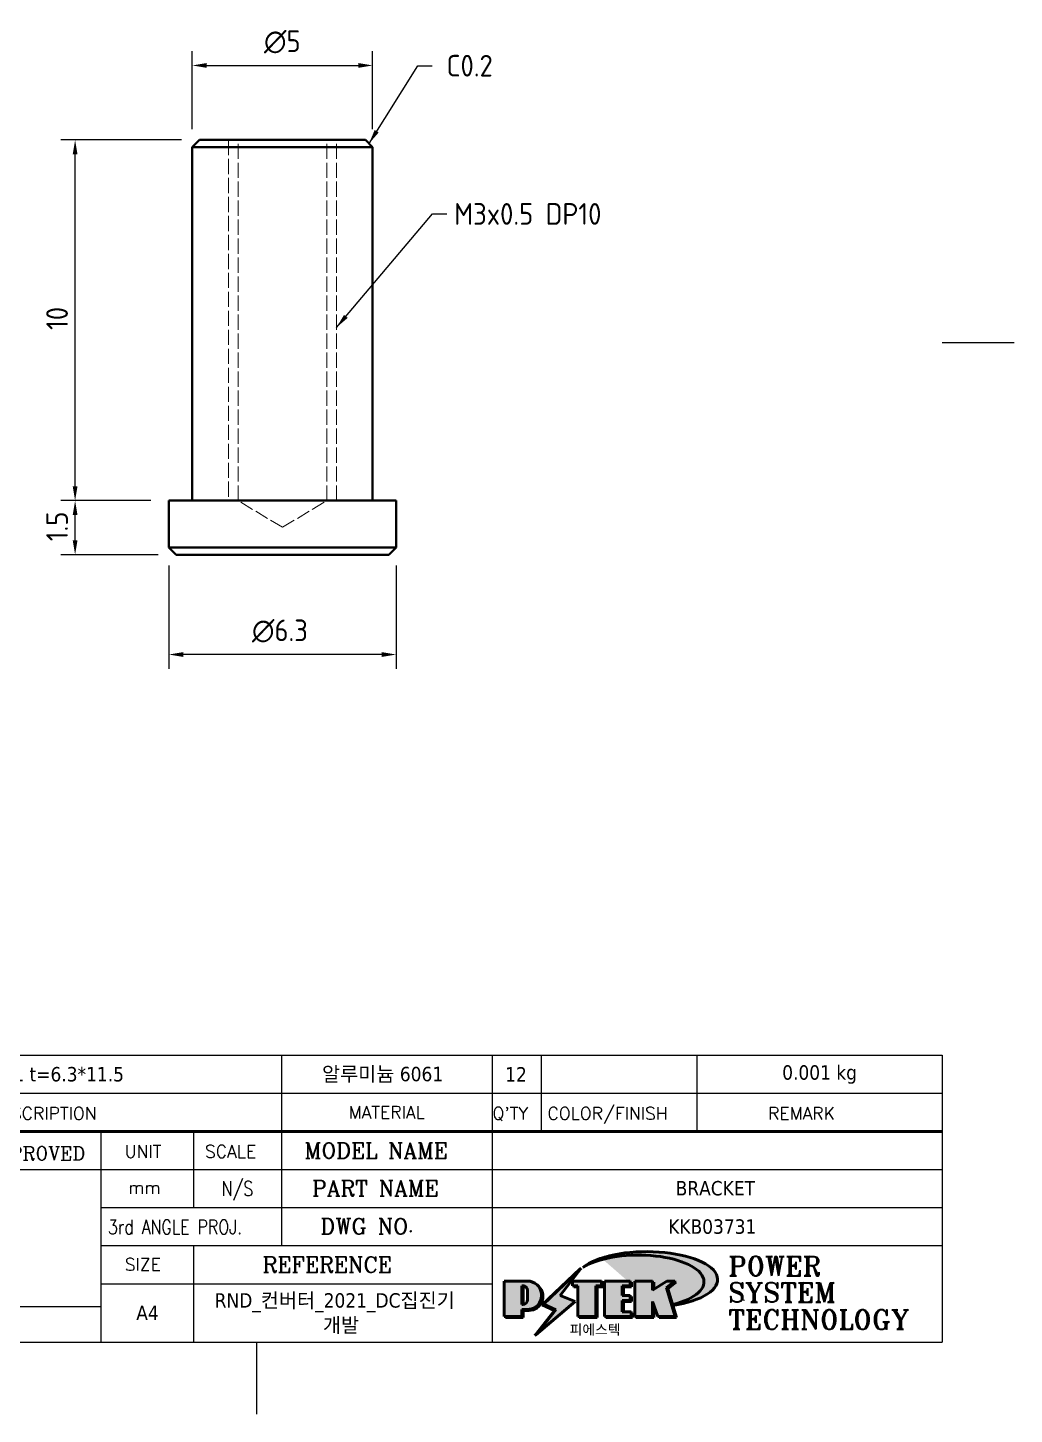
# Model space of a CAD drawing. Header units: millimetres. Extents: x 0 to 42, y 0 to 59.4.
# Drawn here: x 14.65 to 42, y 0 to 38.43 of the extents above; entities that cross this region are included whole.
import ezdxf
from ezdxf.enums import TextEntityAlignment as Align

# ---------------------------------------------------------------- set-up
doc = ezdxf.new("R2010")
doc.units = ezdxf.units.MM
doc.header["$LTSCALE"] = 0.2
doc.linetypes.add('DASHED', pattern=[0.2067, 0.1654, -0.0413])
doc.layers.get('0').update_dxf_attribs({"color": 3, "lineweight": 25})
for name, color, linetype, lineweight in [('가려진 것(ISO)', 2, 'DASHED', 18), ('가시적인 것(ISO)', 3, 'Continuous', 40), ('경계(ISO)', 7, 'Continuous', 25), ('기호(ISO)', 5, 'Continuous', 25), ('제목(ISO)', 5, 'Continuous', 50), ('치수(ISO)', 2, 'Continuous', 25), ('해치(ISO)', 7, 'Continuous', 18)]:
    doc.layers.add(name, color=color, linetype=linetype, lineweight=lineweight)
doc.styles.add('HAN_370', font='', dxfattribs={"width": 2})
doc.styles.add('RC_284', font='ROMANC.shx')
doc.styles.add('RC_287', font='ROMANC.shx')
doc.styles.add('RC_292', font='ROMANC.shx')
doc.styles.add('ROMANT_294', font='romant.shx')
doc.styles.add('치수 텍스트_PSTEK_POSCO', font='isocp.shx')
doc.styles.add('텍스트 스타일198', font='tahoma.ttf')
doc.styles.add('텍스트 스타일333', font='ROMANC.shx', dxfattribs={"width": 0.800000011920929})
doc.styles.get('HAN_370').set_extended_font_data('GulimChe')
doc.dimstyles.new('치수_PSTEK_POSCO', dxfattribs={"dimscale": 0.2, "dimtxt": 3, "dimasz": 2, "dimexe": 2, "dimexo": 2.5, "dimgap": 1, "dimtad": 1, "dimrnd": 1e-08, "dimdsep": 46, "dimtxsty": '치수 텍스트_PSTEK_POSCO', "dimcen": 0.09, "dimdle": 10, "dimclrd": 7, "dimclre": 7, "dimclrt": 2, "dimadec": 1, "dimazin": 2, "dimtfac": 1, "dimtmove": 0, "dimatfit": 3, "dimfxl": 0, "dimtolj": 1, "dimlwd": -1, "dimlwe": -1, "dimarcsym": 0})
doc.dimstyles.new('치수_PSTEK_POSCO$7', dxfattribs={"dimscale": 0.2, "dimtxt": 3, "dimasz": 2, "dimexe": 2, "dimexo": 2.5, "dimgap": 1, "dimtad": 1, "dimrnd": 1e-08, "dimdsep": 46, "dimtxsty": '치수 텍스트_PSTEK_POSCO', "dimcen": 0.09, "dimdle": 10, "dimclrd": 7, "dimclre": 7, "dimclrt": 2, "dimadec": 1, "dimazin": 2, "dimtfac": 1, "dimtmove": 0, "dimatfit": 3, "dimfxl": 0, "dimtolj": 1, "dimlwd": -1, "dimlwe": -1, "dimarcsym": 0})

# ---------------------------------------------------------------- blocks, each defined once
blk = doc.blocks.new('경계 Default Border')
at = {"layer": '경계(ISO)', "flags": 128}
for points in [[(210, 148.5000038146973), (200, 148.5000038146973)], [(105, 0), (105, 10)]]:
    blk.add_lwpolyline(points, dxfattribs=at)
blk = doc.blocks.new('제목 블록 PSTEK')
for color, points in [(252, [(317.2195697678507, 17.0593801673321), (322.0326348870767, 21.62682475217465), (322.2781991042243, 21.94392121864296), (317.0471853425802, 16.97985676345368), (318.7512090904202, 16.1899260703855), (316.0018030350395, 12.71868385740789), (316.3356552234328, 13.00206718743325), (318.9235935156908, 16.2694494742633)]), (5, [(321.6183518841322, 17.4193704504104), (319.5281351041078, 18.24969419629727), (322.4505835294948, 22.02344462252142), (317.2195697678507, 17.0593801673321), (318.9235935156908, 16.2694494742633), (316.1741874603099, 12.79820726128571)]), (1, [(324.4839107253602, 19.60711530335299), (325.2419748254881, 19.60711530335299), (325.2419748254881, 20.25857663940324), (321.2266040451076, 20.25857663940324), (321.2266040451076, 19.60711530335299), (321.9846681452406, 19.60711530335299), (321.9846681452406, 15.3430047401139), (324.4839107253602, 15.3430047401139)]), (252, [(321.9846681452406, 19.60711530335299), (321.4042753185749, 19.60711530335299), (321.4042753185749, 19.45905590879572), (321.9846681452406, 19.45905590879572)]), (252, [(324.6615819988275, 19.45905590879572), (325.4196460989604, 19.45905590879572), (325.4196460989604, 20.11051724484596), (325.2419748254881, 20.11051724484596), (325.2419748254881, 19.60711530335299), (324.4839107253602, 19.60711530335299), (324.4839107253602, 15.3430047401139), (322.1623394187076, 15.3430047401139), (322.1623394187076, 15.19494534555726), (324.6615819988275, 15.19494534555726)]), (1, [(329.2277337269622, 20.25857663940324), (325.65654113025, 20.25857663940324), (325.65654113025, 15.3430047401139), (329.3580259941756, 15.3430047401139), (329.3580259941756, 15.9944660761648), (328.1137701654877, 15.9944660761648), (328.1137701654877, 17.56360607323003), (329.2277337269622, 17.56360607323003), (329.2277337269622, 18.25543873810179), (328.1137701654877, 18.25543873810179), (328.1137701654877, 19.60711530335299), (329.2277337269622, 19.60711530335299)]), (252, [(328.2914414389548, 19.45905590879572), (329.4054050004294, 19.45905590879572), (329.4054050004294, 20.11051724484596), (329.2277337269622, 20.11051724484596), (329.2277337269622, 19.60711530335299), (328.1137701654877, 19.60711530335299), (328.1137701654877, 18.25543873810179), (328.2914414389548, 18.25543873810179)]), (1, [(332.3312149849806, 20.25857663940324), (329.8592894925411, 20.25857663940324), (329.8592894925411, 15.3430047401139), (332.3312149849806, 15.3430047401139), (332.3312149849806, 17.4318630164523), (333.0701931098801, 15.3430047401139), (335.4855464857051, 15.3430047401139), (334.2514536401189, 19.30614745124769), (335.4379594596742, 20.25857663940324), (334.3071782107978, 20.25857663940324), (332.3312149849806, 18.99741471888304)]), (252, [(332.5088862584528, 20.1105172448466), (332.3312149849806, 20.1105172448466), (332.3312149849806, 18.99741471888368), (332.5088862584528, 19.11081371413894)]), (252, [(335.6156307331414, 20.11051724484596), (335.2535118015555, 20.11051724484596), (334.2514536401189, 19.30614745124769), (335.4855464857051, 15.3430047401139), (333.1954852176545, 15.3430047401139), (333.2478643833523, 15.19494534555726), (335.6632177591723, 15.19494534555726), (334.4291249135862, 19.15808805669106)]), (252, [(328.2914414389548, 17.41554667867274), (329.4054050004294, 17.41554667867274), (329.4054050004294, 18.10737934354514), (329.2277337269622, 18.10737934354514), (329.2277337269622, 17.56360607323003), (328.1137701654877, 17.56360607323003), (328.1137701654877, 15.9944660761648), (328.2914414389548, 15.9944660761648)]), (252, [(332.5088862584528, 16.92964231796647), (332.3312149849806, 17.43186301645164), (332.3312149849806, 15.3430047401139), (330.0369607660135, 15.3430047401139), (330.0369607660135, 15.19494534555726), (332.5088862584528, 15.19494534555726)]), (252, [(329.5356972676428, 15.8464066816075), (329.3580259941756, 15.8464066816075), (329.3580259941756, 15.3430047401139), (325.8342124037171, 15.3430047401139), (325.8342124037171, 15.19494534555726), (329.5356972676428, 15.19494534555726)])]:
    blk.add_hatch(color=color).paths.add_polyline_path(points)
h = blk.add_hatch(color=1)
edge = h.paths.add_edge_path(flags=0)
edge.add_line((314.2242174273352, 19.60711530335299), (314.2242174273352, 17.00126995915134))
edge.add_line((314.2242174273352, 17.00126995915134), (314.3485873187598, 17.00126995915134))
edge.add_arc((314.3485873187598, 17.6527312952023), 0.6514613360509371, 270, 360)
edge.add_line((315.0000486548106, 17.6527312952023), (315.0000486548106, 18.95565396730211))
edge.add_arc((314.3485873187598, 18.95565396730212), 0.6514613360508712, 0, 90)
edge.add_line((314.3485873187598, 19.60711530335299), (314.2242174273352, 19.60711530335299))
edge = h.paths.add_edge_path()
edge.add_arc((314.9847713324306, 18.28938669179658), 1.969189947606664, 269.9999999999959, 450)
edge.add_line((314.9847713324306, 20.25857663940318), (311.7664314776902, 20.25857663940324))
edge.add_line((311.7664314776902, 20.25857663940324), (311.7664314776902, 15.3430047401139))
edge.add_line((311.7664314776902, 15.3430047401139), (314.2242174273352, 15.3430047401139))
edge.add_line((314.2242174273352, 15.3430047401139), (314.2242174273352, 16.32019674418991))
edge.add_line((314.2242174273352, 16.32019674418991), (314.9847713324307, 16.32019674418991))
h = blk.add_hatch(color=252)
edge = h.paths.add_edge_path()
edge.add_arc((314.9847713324309, 18.28938669179657), 1.969189947606666, 270, 406.8278729790604)
edge.add_arc((315.1624426058984, 18.1413272972396), 1.969189947606962, -90, 53.560984836317004, ccw=False)
edge.add_line((315.1624426058984, 16.17213734963263), (314.4018887008024, 16.17213734963263))
edge.add_line((314.4018887008024, 16.17213734963263), (314.4018887008024, 15.19494534555726))
edge.add_line((314.4018887008024, 15.19494534555726), (311.9441027511573, 15.19494534555726))
edge.add_line((311.9441027511573, 15.19494534555726), (311.9441027511573, 15.3430047401139))
edge.add_line((311.9441027511573, 15.3430047401139), (314.2242174273352, 15.3430047401139))
edge.add_line((314.2242174273352, 15.3430047401139), (314.2242174273352, 16.32019674418991))
edge.add_line((314.2242174273352, 16.32019674418991), (314.9847713324309, 16.32019674418991))
h = blk.add_hatch(color=252)
edge = h.paths.add_edge_path()
edge.add_line((314.4018887008024, 19.45905590879572), (314.5262585922315, 19.45905590879572))
edge.add_arc((314.5262585922314, 18.80759457274939), 0.6514613360463194, 60.4189348879147, 90.00000000000318, ccw=False)
edge.add_arc((314.3485873187602, 18.95565396730057), 0.6514613360524251, 39.96992292766206, 90.00000000009999)
edge.add_line((314.3485873187591, 19.60711530335307), (314.2242174273352, 19.60711530335298))
edge.add_line((314.2242174273352, 19.60711530335299), (314.2242174273352, 17.00126995915134))
edge.add_line((314.2242174273352, 17.00126995915134), (314.3485873187591, 17.00126995915134))
edge.add_arc((314.3485873187568, 17.652731295233), 0.6514613360816299, 270.0000000002, 274.6930825552478)
edge.add_line((314.4018887008024, 17.0034541317032), (314.4018887008024, 19.45905590879572))
at = {"layer": '해치(ISO)'}
h = blk.add_hatch(color=140, dxfattribs=at)
edge = h.paths.add_edge_path()
edge.add_ellipse((330.3660919371412, 20.15576403068321), major_axis=(9.100907360794343, 0), ratio=0.4069904968023172, start_angle=301.3098473703837, end_angle=507.7436900681698)
edge.add_ellipse((331.5340919371412, 20.4634168429492), major_axis=(-9.82350664112931, 0), ratio=0.3942600559756514, start_angle=111.51207141178469, end_angle=334.47025347086895, ccw=False)
edge.add_line((335.1363447531188, 16.8601935978785), (335.0955236905705, 16.99119398620872))
at = {"color": 180}
for p, q in [((182.4757929790549, 51.56524660363496), (372.4757929537551, 51.56524660363496)), ((280.8758854511282, 51.56524660363496), (280.8758854511282, 41.00524660363494)), ((310.0881549537552, 51.56524660363496), (310.0881549537553, 41.00524660363494)), ((316.9044520275131, 51.56524660363496), (316.9044520275127, 41.00524660363494)), ((338.4566026226726, 51.56524660363496), (338.4566026226727, 41.00524660363494)), ((372.4757929537551, 51.56524660363496), (372.4757929537551, 11.79100474011389)), ((182.475792979055, 46.2852466036349), (372.4757929537551, 46.28524660363492)), ((255.9175931367356, 11.79100474011392), (255.9175931367356, 41.00524660363494)), ((268.6918866058747, 41.00524660363494), (268.6918866058747, 30.44524660363498)), ((280.8758854511282, 41.00524660363494), (280.8758854511282, 25.16524660363502)), ((310.088154953755, 41.00524660363494), (310.088154953755, 11.79100474011392)), ((206.451475290024, 35.72524660363497), (372.4757929537551, 35.72524660363497)), ((255.917593136736, 30.44524660363498), (372.4757929537552, 30.44524660363501)), ((255.9175931367359, 25.16524660363502), (372.4757929537552, 25.165246603635)), ((268.6918866058744, 25.16524660363502), (268.6918866058744, 11.79100474011392)), ((255.9175931367359, 19.88524660363481), (310.0881549537553, 19.88524660363481)), ((206.451475290024, 16.74100474011396), (255.9175931367359, 16.74100474011396)), ((182.475792979055, 11.79100474011392), (372.4757929537551, 11.79100474011389))]:
    blk.add_line(p, q, dxfattribs=at)
at = {"color": 7, "lineweight": 50}
blk.add_line((206.451475290024, 41.00524660363494), (372.4757929537551, 41.00524660363496), dxfattribs=at)
at = {"color": 7}
for p, q in [((322.2781991042243, 21.94392121864296), (317.0471853425802, 16.97985676345368)), ((322.4505835294948, 22.02344462252142), (317.2195697678507, 17.0593801673321)), ((317.2195697678507, 17.0593801673321), (322.0326348870767, 21.62682475217465)), ((319.5281351041078, 18.24969419629727), (322.4505835294948, 22.02344462252142)), ((322.0326348870767, 21.62682475217465), (322.2781991042243, 21.94392121864296)), ((311.7664314776902, 20.25900474011391), (311.7664314776902, 15.34300474011391)), ((314.9847713324309, 20.25857663940324), (311.7664314776902, 20.25857663940324)), ((314.9847713324309, 20.25857663940324), (311.7664314776902, 20.25857663940324)), ((311.7664314776902, 20.25857663940324), (311.7664314776902, 15.3430047401139)), ((314.2242174273352, 17.00126995915134), (314.2242174273352, 19.60711530335299)), ((314.2242174273352, 19.60711530335299), (314.3485873187591, 19.60711530335299)), ((314.3485873187591, 19.60711530335299), (314.2242174273352, 19.60711530335299)), ((314.2242174273352, 19.60711530335299), (314.2242174273352, 17.00126995915134)), ((314.2242174273352, 17.00126995915134), (314.2242174273352, 19.60711530335299)), ((314.2242174273352, 19.60711530335299), (314.3485873187591, 19.60711530335299)), ((314.4018887008024, 19.45905590879572), (314.5262585922314, 19.45905590879572)), ((314.4018887008024, 17.0034541317032), (314.4018887008024, 19.45905590879572)), ((325.2419748254881, 20.25857663940324), (321.2266040451076, 20.25857663940324)), ((321.2266040451076, 20.25857663940324), (321.2266040451076, 19.60711530335299)), ((325.2419748254881, 20.25857663940324), (321.2266040451076, 20.25857663940324)), ((321.2266040451076, 20.25857663940324), (321.2266040451076, 19.60711530335299)), ((321.2266040451076, 19.60711530335299), (321.9846681452406, 19.60711530335299)), ((321.2266040451076, 19.60711530335299), (321.9846681452406, 19.60711530335299)), ((321.4042753185749, 19.60711530335299), (321.4042753185749, 19.45905590879572)), ((321.9846681452406, 19.60711530335299), (321.4042753185749, 19.60711530335299)), ((321.4042753185749, 19.45905590879572), (321.9846681452406, 19.45905590879572)), ((321.9846681452406, 19.60711530335299), (321.9846681452406, 15.3430047401139)), ((321.9846681452406, 19.45905590879572), (321.9846681452406, 19.60711530335299)), ((321.9846681452406, 19.60711530335299), (321.9846681452406, 15.3430047401139)), ((324.4839107253602, 19.60711530335299), (325.2419748254881, 19.60711530335299)), ((324.4839107253602, 15.3430047401139), (324.4839107253602, 19.60711530335299)), ((325.2419748254881, 19.60711530335299), (324.4839107253602, 19.60711530335299)), ((324.4839107253602, 19.60711530335299), (324.4839107253602, 15.3430047401139)), ((324.4839107253602, 19.60711530335299), (325.2419748254881, 19.60711530335299)), ((324.4839107253602, 15.3430047401139), (324.4839107253602, 19.60711530335299)), ((324.6615819988275, 19.45905590879572), (325.4196460989604, 19.45905590879572)), ((324.6615819988275, 15.19494534555726), (324.6615819988275, 19.45905590879572)), ((325.2419748254881, 19.60711530335299), (325.2419748254881, 20.25857663940324)), ((325.2419748254881, 19.60711530335299), (325.2419748254881, 20.25857663940324)), ((325.4196460989604, 20.11051724484596), (325.2419748254881, 20.11051724484596)), ((325.2419748254881, 20.11051724484596), (325.2419748254881, 19.60711530335299)), ((325.4196460989604, 19.45905590879572), (325.4196460989604, 20.11051724484596)), ((329.2277337269622, 20.25857663940324), (325.65654113025, 20.25857663940324)), ((325.65654113025, 20.25857663940324), (325.65654113025, 15.3430047401139)), ((325.65654113025, 20.25857663940324), (325.65654113025, 15.3430047401139)), ((329.2277337269622, 20.25857663940324), (325.65654113025, 20.25857663940324)), ((328.1137701654877, 18.25543873810179), (328.1137701654877, 19.60711530335299)), ((328.1137701654877, 19.60711530335299), (329.2277337269622, 19.60711530335299)), ((329.2277337269622, 19.60711530335299), (328.1137701654877, 19.60711530335299)), ((328.1137701654877, 19.60711530335299), (328.1137701654877, 18.25543873810179)), ((328.1137701654877, 18.25543873810179), (328.1137701654877, 19.60711530335299)), ((328.1137701654877, 19.60711530335299), (329.2277337269622, 19.60711530335299)), ((328.2914414389548, 18.25543873810179), (328.2914414389548, 19.45905590879572)), ((328.2914414389548, 19.45905590879572), (329.4054050004294, 19.45905590879572)), ((329.2277337269622, 19.60711530335299), (329.2277337269622, 20.25857663940324)), ((329.2277337269622, 19.60711530335299), (329.2277337269622, 20.25857663940324)), ((329.4054050004294, 20.11051724484596), (329.2277337269622, 20.11051724484596)), ((329.2277337269622, 20.11051724484596), (329.2277337269622, 19.60711530335299)), ((329.4054050004294, 19.45905590879572), (329.4054050004294, 20.11051724484596)), ((332.3312149849806, 20.25857663940324), (329.8592894925411, 20.25857663940324)), ((329.8592894925411, 20.25857663940324), (329.8592894925411, 15.3430047401139)), ((329.8592894925411, 20.25857663940324), (329.8592894925411, 15.3430047401139)), ((332.3312149849806, 20.25857663940324), (329.8592894925411, 20.25857663940324)), ((334.3071782107978, 20.25857663940324), (332.3312149849806, 18.99741471888304)), ((332.3312149849806, 18.99741471888304), (332.3312149849806, 20.25857663940324)), ((334.3071782107978, 20.25857663940324), (332.3312149849806, 18.99741471888304)), ((332.3312149849806, 18.99741471888304), (332.3312149849806, 20.25857663940324)), ((332.5088862584528, 20.1105172448466), (332.3312149849806, 20.1105172448466)), ((332.3312149849806, 20.1105172448466), (332.3312149849806, 18.99741471888368)), ((332.5088862584528, 19.11081371413894), (332.5088862584528, 20.1105172448466)), ((334.2514536401189, 19.30614745124769), (335.4379594596742, 20.25857663940324)), ((334.2514536401189, 19.30614745124769), (335.4379594596742, 20.25857663940324)), ((335.2535118015555, 20.11051724484596), (334.2514536401189, 19.30614745124769)), ((335.4855464857051, 15.3430047401139), (334.2514536401189, 19.30614745124769)), ((334.2514536401189, 19.30614745124769), (335.4855464857051, 15.3430047401139)), ((335.4855464857051, 15.3430047401139), (334.2514536401189, 19.30614745124769)), ((335.4379594596742, 20.25857663940324), (334.3071782107978, 20.25857663940324)), ((335.4379594596742, 20.25857663940324), (334.3071782107978, 20.25857663940324)), ((334.4291249135862, 19.15808805669104), (335.6156307331414, 20.11051724484596)), ((335.6156307331414, 20.11051724484596), (335.2535118015555, 20.11051724484596)), ((315.0000486548106, 18.95565396730275), (315.0000486548106, 17.65273129520161)), ((315.0000486548106, 18.95565396730275), (315.0000486548106, 17.65273129520161)), ((316.1741874603099, 12.79820726128571), (321.6183518841322, 17.4193704504104)), ((321.6183518841322, 17.4193704504104), (319.5281351041078, 18.24969419629727)), ((329.2277337269622, 18.25543873810179), (328.1137701654877, 18.25543873810179)), ((328.1137701654877, 18.25543873810179), (328.2914414389548, 18.25543873810179)), ((329.2277337269622, 18.25543873810179), (328.1137701654877, 18.25543873810179)), ((328.1137701654877, 17.56360607323003), (329.2277337269622, 17.56360607323003)), ((328.1137701654877, 15.9944660761648), (328.1137701654877, 17.56360607323003)), ((329.2277337269622, 17.56360607323003), (328.1137701654877, 17.56360607323003)), ((328.1137701654877, 17.56360607323003), (328.1137701654877, 15.9944660761648)), ((328.1137701654877, 17.56360607323003), (329.2277337269622, 17.56360607323003)), ((328.1137701654877, 15.9944660761648), (328.1137701654877, 17.56360607323003)), ((328.2914414389548, 15.9944660761648), (328.2914414389548, 17.41554667867274)), ((328.2914414389548, 17.41554667867274), (329.4054050004294, 17.41554667867274)), ((329.2277337269622, 17.56360607323003), (329.2277337269622, 18.25543873810179)), ((329.2277337269622, 17.56360607323003), (329.2277337269622, 18.25543873810179)), ((329.4054050004294, 18.10737934354514), (329.2277337269622, 18.10737934354514)), ((329.2277337269622, 18.10737934354514), (329.2277337269622, 17.56360607323003)), ((329.4054050004294, 17.41554667867274), (329.4054050004294, 18.10737934354514)), ((332.3312149849806, 18.99741471888368), (332.5088862584528, 19.11081371413894)), ((332.3312149849806, 17.4318630164523), (333.0701931098801, 15.3430047401139)), ((332.3312149849806, 15.3430047401139), (332.3312149849806, 17.4318630164523)), ((332.5088862584528, 16.92964231796647), (332.3312149849806, 17.43186301645164)), ((332.3312149849806, 17.43186301645164), (332.3312149849806, 15.3430047401139)), ((332.3312149849806, 17.4318630164523), (333.0701931098801, 15.3430047401139)), ((332.3312149849806, 15.3430047401139), (332.3312149849806, 17.4318630164523)), ((335.6632177591723, 15.19494534555726), (334.4291249135862, 19.15808805669104)), ((345.0447381189468, 17.50375595811051), (344.9867755289346, 17.689895936919)), ((314.3485873187591, 17.00126995915134), (314.2242174273352, 17.00126995915134)), ((314.2242174273352, 17.00126995915134), (314.3485873187591, 17.00126995915134)), ((314.3485873187591, 17.00126995915134), (314.2242174273352, 17.00126995915134)), ((314.2242174273352, 16.32019674418991), (314.9847713324309, 16.32019674418991)), ((314.2242174273352, 15.3430047401139), (314.2242174273352, 16.32019674418991)), ((314.9847713324309, 16.32019674418991), (314.2242174273352, 16.32019674418991)), ((314.2242174273352, 16.32019674418991), (314.2242174273352, 15.3430047401139)), ((314.2242174273352, 16.32019674418991), (314.9847713324309, 16.32019674418991)), ((314.2242174273352, 15.3430047401139), (314.2242174273352, 16.32019674418991)), ((314.4018887008024, 16.17213734963263), (315.162442605898, 16.17213734963263)), ((314.4018887008024, 15.19494534555726), (314.4018887008024, 16.17213734963263)), ((318.7512090904202, 16.1899260703855), (316.0018030350395, 12.71868385740789)), ((318.9235935156908, 16.2694494742633), (316.1741874603099, 12.79820726128571)), ((316.3356552234328, 13.00206718743325), (318.9235935156908, 16.2694494742633)), ((317.0471853425802, 16.97985676345368), (318.7512090904202, 16.1899260703855)), ((318.9235935156908, 16.2694494742633), (317.2195697678507, 17.0593801673321)), ((317.2195697678507, 17.0593801673321), (318.9235935156908, 16.2694494742633)), ((329.3580259941756, 15.9944660761648), (328.1137701654877, 15.9944660761648)), ((328.1137701654877, 15.9944660761648), (328.2914414389548, 15.9944660761648)), ((329.3580259941756, 15.9944660761648), (328.1137701654877, 15.9944660761648)), ((329.3580259941756, 15.3430047401139), (329.3580259941756, 15.9944660761648)), ((329.3580259941756, 15.3430047401139), (329.3580259941756, 15.9944660761648)), ((329.5356972676428, 15.8464066816075), (329.3580259941756, 15.8464066816075)), ((329.3580259941756, 15.8464066816075), (329.3580259941756, 15.3430047401139)), ((329.5356972676428, 15.19494534555726), (329.5356972676428, 15.8464066816075)), ((332.5088862584528, 15.19494534555726), (332.5088862584528, 16.92964231796647)), ((311.7664314776902, 15.3430047401139), (314.2242174273352, 15.3430047401139)), ((311.7664314776902, 15.3430047401139), (314.2242174273352, 15.3430047401139)), ((314.2242174273352, 15.3430047401139), (311.9441027511573, 15.3430047401139)), ((311.9441027511573, 15.3430047401139), (311.9441027511573, 15.19494534555726)), ((311.9441027511573, 15.19494534555726), (314.4018887008024, 15.19494534555726)), ((321.9846681452406, 15.3430047401139), (324.4839107253602, 15.3430047401139)), ((321.9846681452406, 15.3430047401139), (324.4839107253602, 15.3430047401139)), ((324.4839107253602, 15.3430047401139), (322.1623394187076, 15.3430047401139)), ((322.1623394187076, 15.3430047401139), (322.1623394187076, 15.19494534555726)), ((322.1623394187076, 15.19494534555726), (324.6615819988275, 15.19494534555726)), ((325.65654113025, 15.3430047401139), (329.3580259941756, 15.3430047401139)), ((325.65654113025, 15.3430047401139), (329.3580259941756, 15.3430047401139)), ((329.3580259941756, 15.3430047401139), (325.8342124037171, 15.3430047401139)), ((325.8342124037171, 15.3430047401139), (325.8342124037171, 15.19494534555726)), ((325.8342124037171, 15.19494534555726), (329.5356972676428, 15.19494534555726)), ((329.8592894925411, 15.3430047401139), (332.3312149849806, 15.3430047401139)), ((329.8592894925411, 15.3430047401139), (332.3312149849806, 15.3430047401139)), ((332.3312149849806, 15.3430047401139), (330.0369607660135, 15.3430047401139)), ((330.0369607660135, 15.3430047401139), (330.0369607660135, 15.19494534555726)), ((330.0369607660135, 15.19494534555726), (332.5088862584528, 15.19494534555726)), ((333.0701931098801, 15.3430047401139), (335.4855464857051, 15.3430047401139)), ((333.0701931098801, 15.3430047401139), (335.4855464857051, 15.3430047401139)), ((335.4855464857051, 15.3430047401139), (333.1954852176545, 15.3430047401139)), ((333.1954852176545, 15.3430047401139), (333.2478643833523, 15.19494534555726)), ((333.2478643833523, 15.19494534555726), (335.6632177591723, 15.19494534555726)), ((316.0018030350395, 12.71868385740789), (316.3356552234328, 13.00206718743325))]:
    blk.add_line(p, q, dxfattribs=at)
at = {"color": 5}
for p, q in [((322.4505835294948, 22.02344462252142), (317.2195697678507, 17.0593801673321)), ((319.5281351041078, 18.24969419629727), (322.4505835294948, 22.02344462252142)), ((316.1741874603099, 12.79820726128571), (321.6183518841322, 17.4193704504104)), ((321.6183518841322, 17.4193704504104), (319.5281351041078, 18.24969419629727)), ((318.9235935156908, 16.2694494742633), (316.1741874603099, 12.79820726128571)), ((317.2195697678507, 17.0593801673321), (318.9235935156908, 16.2694494742633))]:
    blk.add_line(p, q, dxfattribs=at)
at = {"color": 1}
for p, q in [((314.9847713324309, 20.25857663940324), (311.7664314776902, 20.25857663940324)), ((311.7664314776902, 20.25857663940324), (311.7664314776902, 15.3430047401139)), ((314.2242174273352, 17.00126995915134), (314.2242174273352, 19.60711530335299)), ((314.2242174273352, 19.60711530335299), (314.3485873187591, 19.60711530335299)), ((325.2419748254881, 20.25857663940324), (321.2266040451076, 20.25857663940324)), ((321.2266040451076, 20.25857663940324), (321.2266040451076, 19.60711530335299)), ((321.2266040451076, 19.60711530335299), (321.9846681452406, 19.60711530335299)), ((321.9846681452406, 19.60711530335299), (321.9846681452406, 15.3430047401139)), ((324.4839107253602, 19.60711530335299), (325.2419748254881, 19.60711530335299)), ((324.4839107253602, 15.3430047401139), (324.4839107253602, 19.60711530335299)), ((325.2419748254881, 19.60711530335299), (325.2419748254881, 20.25857663940324)), ((329.2277337269622, 20.25857663940324), (325.65654113025, 20.25857663940324)), ((325.65654113025, 20.25857663940324), (325.65654113025, 15.3430047401139)), ((328.1137701654877, 18.25543873810179), (328.1137701654877, 19.60711530335299)), ((328.1137701654877, 19.60711530335299), (329.2277337269622, 19.60711530335299)), ((329.2277337269622, 19.60711530335299), (329.2277337269622, 20.25857663940324)), ((332.3312149849806, 20.25857663940324), (329.8592894925411, 20.25857663940324)), ((329.8592894925411, 20.25857663940324), (329.8592894925411, 15.3430047401139)), ((334.3071782107978, 20.25857663940324), (332.3312149849806, 18.99741471888304)), ((332.3312149849806, 18.99741471888304), (332.3312149849806, 20.25857663940324)), ((334.2514536401189, 19.30614745124769), (335.4379594596742, 20.25857663940324)), ((335.4855464857051, 15.3430047401139), (334.2514536401189, 19.30614745124769)), ((335.4379594596742, 20.25857663940324), (334.3071782107978, 20.25857663940324)), ((315.0000486548106, 18.95565396730275), (315.0000486548106, 17.65273129520161)), ((329.2277337269622, 18.25543873810179), (328.1137701654877, 18.25543873810179)), ((328.1137701654877, 17.56360607323003), (329.2277337269622, 17.56360607323003)), ((328.1137701654877, 15.9944660761648), (328.1137701654877, 17.56360607323003)), ((329.2277337269622, 17.56360607323003), (329.2277337269622, 18.25543873810179)), ((332.3312149849806, 17.4318630164523), (333.0701931098801, 15.3430047401139)), ((332.3312149849806, 15.3430047401139), (332.3312149849806, 17.4318630164523)), ((314.3485873187591, 17.00126995915134), (314.2242174273352, 17.00126995915134)), ((314.2242174273352, 16.32019674418991), (314.9847713324309, 16.32019674418991)), ((314.2242174273352, 15.3430047401139), (314.2242174273352, 16.32019674418991)), ((329.3580259941756, 15.9944660761648), (328.1137701654877, 15.9944660761648)), ((329.3580259941756, 15.3430047401139), (329.3580259941756, 15.9944660761648)), ((311.7664314776902, 15.3430047401139), (314.2242174273352, 15.3430047401139)), ((321.9846681452406, 15.3430047401139), (324.4839107253602, 15.3430047401139)), ((325.65654113025, 15.3430047401139), (329.3580259941756, 15.3430047401139)), ((329.8592894925411, 15.3430047401139), (332.3312149849806, 15.3430047401139)), ((333.0701931098801, 15.3430047401139), (335.4855464857051, 15.3430047401139))]:
    blk.add_line(p, q, dxfattribs=at)
at = {"color": 7}
for centre, radius, start, end in [((314.3485873187598, 18.95565396730211), 0.6514613360508712, 0, 90), ((314.3485873187602, 18.95565396730057), 0.6514613360524251, 39.96992292766117, 90), ((314.3485873187598, 18.95565396730212), 0.6514613360508712, 0, 90), ((314.5262585922314, 18.80759457274939), 0.6514613360463193, 60.41893488791137, 90), ((314.9847713324309, 18.28938669179658), 1.969189947606665, 270, 90), ((314.9847713324309, 18.28938669179658), 1.969189947606665, 270, 90), ((314.9847713324307, 18.2893866917965), 1.969189947606594, 270, 46.82787297909833), ((315.1624426058984, 18.1413272972396), 1.969189947606961, 270, 53.56098483636067), ((314.3485873187597, 17.65273129520228), 0.6514613360509381, 270, 0), ((314.3485873187598, 17.6527312952023), 0.6514613360509381, 270, 0), ((314.3485873187568, 17.652731295233), 0.6514613360816299, 270, 274.6930825552478)]:
    blk.add_arc(centre, radius, start, end, dxfattribs=at)
at = {"color": 1}
for centre, radius, start, end in [((314.3485873187598, 18.95565396730211), 0.6514613360508712, 0, 90), ((314.9847713324309, 18.28938669179657), 1.969189947606665, 270, 90), ((314.3485873187598, 17.6527312952023), 0.6514613360509381, 270, 0)]:
    blk.add_arc(centre, radius, start, end, dxfattribs=at)
at = {"layer": '제목(ISO)'}
for p, q in [((322.2781991042243, 21.94392121864296), (317.0471853425802, 16.97985676345368)), ((322.4505835294948, 22.02344462252142), (317.2195697678507, 17.0593801673321)), ((317.2195697678507, 17.0593801673321), (322.0326348870767, 21.62682475217465)), ((319.5281351041078, 18.24969419629727), (322.4505835294948, 22.02344462252142)), ((322.0326348870767, 21.62682475217465), (322.2781991042243, 21.94392121864296)), ((314.9847713324306, 20.25857663940324), (311.7664314776902, 20.25857663940324)), ((311.7664314776902, 20.25857663940324), (311.7664314776902, 15.3430047401139)), ((314.2242174273352, 17.00126995915134), (314.2242174273352, 19.60711530335299)), ((314.2242174273352, 19.60711530335299), (314.3485873187598, 19.60711530335299)), ((314.3485873187591, 19.60711530335299), (314.2242174273352, 19.60711530335299)), ((314.2242174273352, 19.60711530335299), (314.2242174273352, 17.00126995915134)), ((314.4018887008024, 19.45905590879572), (314.5262585922314, 19.45905590879572)), ((314.4018887008024, 17.0034541317032), (314.4018887008024, 19.45905590879572)), ((325.2419748254881, 20.25857663940324), (321.2266040451076, 20.25857663940324)), ((321.2266040451076, 20.25857663940324), (321.2266040451076, 19.60711530335299)), ((321.2266040451076, 19.60711530335299), (321.9846681452406, 19.60711530335299)), ((321.9846681452406, 19.60711530335299), (321.4042753185749, 19.60711530335299)), ((321.4042753185749, 19.60711530335299), (321.4042753185749, 19.45905590879572)), ((321.4042753185749, 19.45905590879572), (321.9846681452406, 19.45905590879572)), ((321.9846681452406, 19.60711530335299), (321.9846681452406, 15.3430047401139)), ((321.9846681452406, 19.45905590879572), (321.9846681452406, 19.60711530335299)), ((324.4839107253602, 19.60711530335299), (325.2419748254881, 19.60711530335299)), ((324.4839107253602, 15.3430047401139), (324.4839107253602, 19.60711530335299)), ((325.2419748254881, 19.60711530335299), (324.4839107253602, 19.60711530335299)), ((324.4839107253602, 19.60711530335299), (324.4839107253602, 15.3430047401139)), ((324.6615819988275, 19.45905590879572), (325.4196460989604, 19.45905590879572)), ((324.6615819988275, 15.19494534555726), (324.6615819988275, 19.45905590879572)), ((325.2419748254881, 19.60711530335299), (325.2419748254881, 20.25857663940324)), ((325.4196460989604, 20.11051724484596), (325.2419748254881, 20.11051724484596)), ((325.2419748254881, 20.11051724484596), (325.2419748254881, 19.60711530335299)), ((325.4196460989604, 19.45905590879572), (325.4196460989604, 20.11051724484596)), ((329.2277337269622, 20.25857663940324), (325.65654113025, 20.25857663940324)), ((325.65654113025, 20.25857663940324), (325.65654113025, 15.3430047401139)), ((328.1137701654877, 18.25543873810179), (328.1137701654877, 19.60711530335299)), ((328.1137701654877, 19.60711530335299), (329.2277337269622, 19.60711530335299)), ((329.2277337269622, 19.60711530335299), (328.1137701654877, 19.60711530335299)), ((328.1137701654877, 19.60711530335299), (328.1137701654877, 18.25543873810179)), ((328.2914414389548, 19.45905590879572), (329.4054050004294, 19.45905590879572)), ((328.2914414389548, 18.25543873810179), (328.2914414389548, 19.45905590879572)), ((329.2277337269622, 19.60711530335299), (329.2277337269622, 20.25857663940324)), ((329.4054050004294, 20.11051724484596), (329.2277337269622, 20.11051724484596)), ((329.2277337269622, 20.11051724484596), (329.2277337269622, 19.60711530335299)), ((329.4054050004294, 19.45905590879572), (329.4054050004294, 20.11051724484596)), ((332.3312149849806, 20.25857663940324), (329.8592894925411, 20.25857663940324)), ((329.8592894925411, 20.25857663940324), (329.8592894925411, 15.3430047401139)), ((334.3071782107978, 20.25857663940324), (332.3312149849806, 18.99741471888304)), ((332.3312149849806, 18.99741471888304), (332.3312149849806, 20.25857663940324)), ((332.5088862584528, 20.1105172448466), (332.3312149849806, 20.1105172448466)), ((332.3312149849806, 20.1105172448466), (332.3312149849806, 18.99741471888368)), ((332.5088862584528, 19.11081371413894), (332.5088862584528, 20.1105172448466)), ((334.2514536401189, 19.30614745124769), (335.4379594596742, 20.25857663940324)), ((335.2535118015555, 20.11051724484596), (334.2514536401189, 19.30614745124769)), ((335.4855464857051, 15.3430047401139), (334.2514536401189, 19.30614745124769)), ((334.2514536401189, 19.30614745124769), (335.4855464857051, 15.3430047401139)), ((335.4379594596742, 20.25857663940324), (334.3071782107978, 20.25857663940324)), ((334.4291249135862, 19.15808805669106), (335.6156307331414, 20.11051724484596)), ((335.6156307331414, 20.11051724484596), (335.2535118015555, 20.11051724484596)), ((315.0000486548106, 18.95565396730211), (315.0000486548106, 17.6527312952023)), ((316.1741874603099, 12.79820726128571), (321.6183518841322, 17.4193704504104)), ((321.6183518841322, 17.4193704504104), (319.5281351041078, 18.24969419629727)), ((329.2277337269622, 18.25543873810179), (328.1137701654877, 18.25543873810179)), ((328.1137701654877, 18.25543873810179), (328.2914414389548, 18.25543873810179)), ((328.1137701654877, 15.9944660761648), (328.1137701654877, 17.56360607323003)), ((328.1137701654877, 17.56360607323003), (329.2277337269622, 17.56360607323003)), ((329.2277337269622, 17.56360607323003), (328.1137701654877, 17.56360607323003)), ((328.1137701654877, 17.56360607323003), (328.1137701654877, 15.9944660761648)), ((328.2914414389548, 17.41554667867274), (329.4054050004294, 17.41554667867274)), ((328.2914414389548, 15.9944660761648), (328.2914414389548, 17.41554667867274)), ((329.2277337269622, 17.56360607323003), (329.2277337269622, 18.25543873810179)), ((329.4054050004294, 18.10737934354514), (329.2277337269622, 18.10737934354514)), ((329.2277337269622, 18.10737934354514), (329.2277337269622, 17.56360607323003)), ((329.4054050004294, 17.41554667867274), (329.4054050004294, 18.10737934354514)), ((332.3312149849806, 18.99741471888368), (332.5088862584528, 19.11081371413894)), ((332.3312149849806, 15.3430047401139), (332.3312149849806, 17.4318630164523)), ((332.3312149849806, 17.4318630164523), (333.0701931098801, 15.3430047401139)), ((332.5088862584528, 16.92964231796647), (332.3312149849806, 17.43186301645164)), ((332.3312149849806, 17.43186301645164), (332.3312149849806, 15.3430047401139)), ((335.6632177591723, 15.19494534555726), (334.4291249135862, 19.15808805669106)), ((314.3485873187598, 17.00126995915134), (314.2242174273352, 17.00126995915134)), ((314.2242174273352, 17.00126995915134), (314.3485873187591, 17.00126995915134)), ((314.2242174273352, 15.3430047401139), (314.2242174273352, 16.32019674418991)), ((314.2242174273352, 16.32019674418991), (314.9847713324307, 16.32019674418991)), ((314.9847713324309, 16.32019674418991), (314.2242174273352, 16.32019674418991)), ((314.2242174273352, 16.32019674418991), (314.2242174273352, 15.3430047401139)), ((314.4018887008024, 15.19494534555726), (314.4018887008024, 16.17213734963263)), ((314.4018887008024, 16.17213734963263), (315.1624426058984, 16.17213734963263)), ((318.7512090904202, 16.1899260703855), (316.0018030350395, 12.71868385740789)), ((318.9235935156908, 16.2694494742633), (316.1741874603099, 12.79820726128571)), ((316.3356552234328, 13.00206718743325), (318.9235935156908, 16.2694494742633)), ((317.0471853425802, 16.97985676345368), (318.7512090904202, 16.1899260703855)), ((317.2195697678507, 17.0593801673321), (318.9235935156908, 16.2694494742633)), ((318.9235935156908, 16.2694494742633), (317.2195697678507, 17.0593801673321)), ((329.3580259941756, 15.9944660761648), (328.1137701654877, 15.9944660761648)), ((328.1137701654877, 15.9944660761648), (328.2914414389548, 15.9944660761648)), ((329.3580259941756, 15.3430047401139), (329.3580259941756, 15.9944660761648)), ((329.5356972676428, 15.8464066816075), (329.3580259941756, 15.8464066816075)), ((329.3580259941756, 15.8464066816075), (329.3580259941756, 15.3430047401139)), ((329.5356972676428, 15.19494534555726), (329.5356972676428, 15.8464066816075)), ((332.5088862584528, 15.19494534555726), (332.5088862584528, 16.92964231796647)), ((311.7664314776902, 15.3430047401139), (314.2242174273352, 15.3430047401139)), ((314.2242174273352, 15.3430047401139), (311.9441027511573, 15.3430047401139)), ((311.9441027511573, 15.3430047401139), (311.9441027511573, 15.19494534555726)), ((311.9441027511573, 15.19494534555726), (314.4018887008024, 15.19494534555726)), ((321.9846681452406, 15.3430047401139), (324.4839107253602, 15.3430047401139)), ((324.4839107253602, 15.3430047401139), (322.1623394187076, 15.3430047401139)), ((322.1623394187076, 15.3430047401139), (322.1623394187076, 15.19494534555726)), ((322.1623394187076, 15.19494534555726), (324.6615819988275, 15.19494534555726)), ((325.65654113025, 15.3430047401139), (329.3580259941756, 15.3430047401139)), ((329.3580259941756, 15.3430047401139), (325.8342124037171, 15.3430047401139)), ((325.8342124037171, 15.3430047401139), (325.8342124037171, 15.19494534555726)), ((325.8342124037171, 15.19494534555726), (329.5356972676428, 15.19494534555726)), ((329.8592894925411, 15.3430047401139), (332.3312149849806, 15.3430047401139)), ((332.3312149849806, 15.3430047401139), (330.0369607660135, 15.3430047401139)), ((330.0369607660135, 15.3430047401139), (330.0369607660135, 15.19494534555726)), ((330.0369607660135, 15.19494534555726), (332.5088862584528, 15.19494534555726)), ((333.0701931098801, 15.3430047401139), (335.4855464857051, 15.3430047401139)), ((335.4855464857051, 15.3430047401139), (333.1954852176545, 15.3430047401139)), ((333.1954852176545, 15.3430047401139), (333.2478643833523, 15.19494534555726)), ((333.2478643833523, 15.19494534555726), (335.6632177591723, 15.19494534555726)), ((316.0018030350395, 12.71868385740789), (316.3356552234328, 13.00206718743325))]:
    blk.add_line(p, q, dxfattribs=at)
at = {"layer": '제목(ISO)', "color": 4}
blk.add_line((335.1363447531188, 16.8601935978785), (335.0955236905705, 16.99119398620872), dxfattribs=at)
at = {"layer": '제목(ISO)'}
for centre, radius, start, end in [((314.3485873187598, 18.95565396730212), 0.6514613360508712, 0, 90), ((314.3485873187602, 18.95565396730057), 0.6514613360524251, 39.96992292766117, 90), ((314.5262585922314, 18.80759457274939), 0.6514613360463193, 60.41893488791137, 90), ((314.9847713324306, 18.28938669179658), 1.969189947606664, 46.82787297909431, 90), ((314.9847713324307, 18.2893866917965), 1.969189947606594, 270, 46.82787297909833), ((314.9847713324309, 18.28938669179657), 1.969189947606666, 270, 46.8278729790603), ((315.1624426058984, 18.1413272972396), 1.969189947606962, 270, 53.56098483631701), ((314.3485873187598, 17.6527312952023), 0.6514613360509371, 270, 0), ((314.3485873187568, 17.652731295233), 0.6514613360816299, 270, 274.6930825552478)]:
    blk.add_arc(centre, radius, start, end, dxfattribs=at)
at = {"layer": '제목(ISO)', "color": 4}
for centre, major_axis, ratio, start_param, end_param in [((331.5340919371412, 20.4634168429492), (9.82350664112931, 0), 0.3942600559756514, 5.087845455444478, 8.97919982663645), ((330.3660919371412, 20.15576403068321), (9.100907360794343, 0), 0.4069904968023172, 5.258848905294775, 8.861799147915196)]:
    blk.add_ellipse(centre, major_axis=major_axis, ratio=ratio, start_param=start_param, end_param=end_param, dxfattribs=at)
at = {"color": 2}
for s, height, style, p in [('DESCRIPTION', 1.742399930953979, 'RC_284', (240.4025565652523, 42.62317362549192)), ("Q'TY", 1.742399930953979, 'RC_284', (310.1440786515383, 42.62317362549192)), ('COLOR/FINISH', 1.742399930953979, 'RC_284', (317.7725341324144, 42.62317362549192)), ('REMARK', 1.742399930953979, 'RC_284', (348.346649953877, 42.62317362549192)), ('APPROVED', 1.899999976158142, 'RC_287', (239.7795453577791, 37.00893196870329)), ('UNIT', 1.742399930953979, 'RC_284', (259.1652673287452, 37.34317362549218)), ('SCALE', 1.742399930953979, 'RC_284', (270.2934779252897, 37.34317362549218)), ('MODEL NAME', 2.178000062704086, 'RC_292', (284.096330289083, 37.25462520371384)), ('mm', 1.742399930953979, 'RC_284', (259.6505418159997, 32.3543089683787)), ('PART NAME', 2.178000062704086, 'RC_292', (285.1416959765849, 32.03045329421792)), (' DWG NO.', 2.178000062704086, 'RC_292', (284.8124284083233, 26.75045329421772)), ('SIZE', 1.742399930953979, 'RC_284', (259.1652673287452, 21.69497768947366)), ('REFERENCE', 2.178000062704086, 'RC_292', (278.2741065029841, 21.43214925458022))]:
    blk.add_text(s, height=height, dxfattribs=dict(at, style=style)).set_placement(p)
at = {"color": 2, "style": 'RC_284'}
blk.add_text('MATERIAL', height=1.742399930953979, dxfattribs=at).set_placement((295.4820202024417, 43.64524660363492), align=Align.MIDDLE_CENTER)
at = {"color": 7, "style": '텍스트 스타일333', "width": 0.7999999523162842}
blk.add_text('N/S', height=2.000000029802322, dxfattribs=at).set_placement((274.7838860285014, 33.08524660363496), align=Align.MIDDLE_CENTER)
at = {"color": 2, "style": '텍스트 스타일333', "width": 0.7999999523162842}
blk.add_text('3rd ANGLE PROJ.', height=2.000000029802322, dxfattribs=at).set_placement((256.8430306642954, 26.76148381654429))
at = {"color": 7, "style": 'ROMANT_294'}
for s, p in [('POWER', (342.82727231297, 20.97115304607566)), ('SYSTEM', (342.82727231297, 17.3284636719184)), ('TECHNOLOGY', (342.82727231297, 13.57194088644453))]:
    blk.add_text(s, height=2.700000107288361, dxfattribs=at).set_placement(p)
at = {"color": 7, "insert": (320.8519732224835, 14.21236326823155), "char_height": 1.400000005960464, "attachment_point": 1, "line_spacing_factor": 0.3319999873638153, "style": 'HAN_370'}
blk.add_mtext('\\fHY견고딕|b0|i0;\\H1.4000;피에스텍', dxfattribs=at)
at = {"layer": '제목(ISO)', "color": 7, "style": '텍스트 스타일198'}
for tag, p in [('설명_001', (236.2901857820357, 47.92245856837096)), ('재질_001', (286.5129162326865, 47.94788311323992)), ('질량\\P3;_001', (350.3046145979153, 48.1643332325385)), ('부품_번호_001', (195.8461147530121, 47.68004260673702)), ("3._Q'TY_001", (311.9032880305804, 47.90442725317898)), ('제목_001', (335.5349605824892, 32.12134217035067)), ('부품_번호_001', (334.505355006244, 26.8052465951949)), ('설계자_001', (209.9396160013646, 25.23446884679021)), ('프로젝트_001', (271.6304945365308, 16.57270180080504)), ('작성_날짜_001', (207.6770236384131, 13.26600473167383)), ('시트_크기_001', (260.7634369704525, 14.8381256569732)), ('프로젝트_002', (286.6403537393983, 13.14882256215354))]:
    blk.add_attdef(tag, p, '', height=2.000000029802322, dxfattribs=at)
for tag, p in [('4._COLOR', (327.6805273250926, 48.92524660363493)), ('1._MODEL_NAME', (341.233897335037, 38.36524660363497)), ('점검자', (231.1845342133799, 26.23312567187446)), ('엔지니어링_승인자', (247.673240162284, 26.23312567187446)), ('점검_날짜', (231.1845342133799, 14.26600474011394)), ('엔지니어링_승인_날짜', (247.6732401622839, 14.26600474011394))]:
    blk.add_attdef(tag, text='', height=2.000000029802322, dxfattribs=at).set_placement(p, align=Align.MIDDLE_CENTER)
blk = doc.blocks.new('*D22')
at = {"layer": 'Defpoints', "color": 0}
for p in [(15.96243590586489, 25.32535351868553), (18.56082582097817, 25.32535351868553), (18.76082582097817, 23.82535351868553)]:
    blk.add_point(p, dxfattribs=at)
at = {"layer": '치수(ISO)', "color": 7}
for p, q in [((18.06082582097817, 25.32535351868553), (15.56243590586489, 25.32535351868553)), ((15.96243590586489, 24.22535351868553), (15.96243590586489, 24.92535351868553)), ((18.26082582097817, 23.82535351868553), (15.56243590586489, 23.82535351868553))]:
    blk.add_line(p, q, dxfattribs=at)
for points in [[(15.89576923919822, 24.92535351868553), (16.02910257253156, 24.92535351868553), (15.96243590586489, 25.32535351868553)], [(15.89576923919822, 24.22535351868553), (16.02910257253156, 24.22535351868553), (15.96243590586489, 23.82535351868553)]]:
    blk.add_solid(points, dxfattribs=at)
at = {"layer": '치수(ISO)', "color": 2, "insert": (15.46243590586489, 24.20092711181434), "char_height": 0.6000000000000001, "attachment_point": 4, "rotation": 90, "style": '치수 텍스트_PSTEK_POSCO'}
blk.add_mtext('\\A1;1.5', dxfattribs=at)
blk = doc.blocks.new('*D23')
at = {"layer": 'Defpoints', "color": 0}
for p in [(15.96243590586489, 35.32535351868554), (19.41082582097816, 35.32535351868553), (18.56082582097817, 25.32535351868553)]:
    blk.add_point(p, dxfattribs=at)
at = {"layer": '치수(ISO)', "color": 7}
for p, q in [((18.91082582097816, 35.32535351868553), (15.56243590586489, 35.32535351868554)), ((15.96243590586489, 25.72535351868553), (15.96243590586489, 34.92535351868554)), ((18.06082582097817, 25.32535351868553), (15.56243590586489, 25.32535351868553))]:
    blk.add_line(p, q, dxfattribs=at)
for points in [[(15.89576923919823, 34.92535351868554), (16.02910257253156, 34.92535351868553), (15.96243590586489, 35.32535351868554)], [(15.89576923919822, 25.72535351868553), (16.02910257253156, 25.72535351868553), (15.96243590586489, 25.32535351868553)]]:
    blk.add_solid(points, dxfattribs=at)
at = {"layer": '치수(ISO)', "color": 2, "insert": (15.46243590586489, 30.05711729821309), "char_height": 0.6000000000000001, "attachment_point": 4, "rotation": 90, "style": '치수 텍스트_PSTEK_POSCO'}
blk.add_mtext('\\A1;10', dxfattribs=at)
blk = doc.blocks.new('*D24')
at = {"layer": 'Defpoints', "color": 0}
for p in [(18.56082582097817, 24.02535351868553), (24.86082582097816, 24.02535351868553), (18.56082582097817, 21.05977271907704)]:
    blk.add_point(p, dxfattribs=at)
at = {"layer": '치수(ISO)', "color": 7}
for p, q in [((18.56082582097817, 23.52535351868553), (18.56082582097817, 20.65977271907704)), ((24.86082582097816, 23.52535351868553), (24.86082582097816, 20.65977271907704)), ((24.46082582097817, 21.05977271907704), (18.96082582097817, 21.05977271907704))]:
    blk.add_line(p, q, dxfattribs=at)
for points in [[(18.96082582097817, 21.12643938574371), (18.96082582097817, 20.99310605241038), (18.56082582097817, 21.05977271907704)], [(24.46082582097817, 21.12643938574371), (24.46082582097817, 20.99310605241038), (24.86082582097816, 21.05977271907704)]]:
    blk.add_solid(points, dxfattribs=at)
at = {"layer": '치수(ISO)', "color": 2, "insert": (20.86680867729093, 21.71115247103825), "char_height": 0.6000000000000001, "attachment_point": 4, "style": '치수 텍스트_PSTEK_POSCO'}
blk.add_mtext('\\A1;\\fAIGDT|b0|i0;\\H0.6000;\\ln\\fisocp|b0|i0;\\H0.6000;6.3', dxfattribs=at)
blk = doc.blocks.new('*D25')
at = {"layer": 'Defpoints', "color": 0}
for p in [(24.21082582097817, 37.38946203450469), (19.21082582097817, 35.12535351868553), (24.21082582097817, 35.12535351868553)]:
    blk.add_point(p, dxfattribs=at)
at = {"layer": '치수(ISO)', "color": 7}
for p, q in [((19.21082582097817, 35.62535351868553), (19.21082582097817, 37.78946203450469)), ((24.21082582097817, 35.62535351868553), (24.21082582097817, 37.78946203450469)), ((19.61082582097816, 37.38946203450469), (23.81082582097817, 37.38946203450469))]:
    blk.add_line(p, q, dxfattribs=at)
for points in [[(19.61082582097816, 37.45612870117136), (19.61082582097816, 37.32279536783802), (19.21082582097817, 37.38946203450469)], [(23.81082582097817, 37.45612870117136), (23.81082582097817, 37.32279536783802), (24.21082582097817, 37.38946203450469)]]:
    blk.add_solid(points, dxfattribs=at)
at = {"layer": '치수(ISO)', "color": 2, "insert": (21.20004152627745, 38.0408417864659), "char_height": 0.6000000000000001, "attachment_point": 4, "style": '치수 텍스트_PSTEK_POSCO'}
blk.add_mtext('\\A1;\\fAIGDT|b0|i0;\\H0.6000;\\ln\\fisocp|b0|i0;\\H0.6000;5', dxfattribs=at)

msp = doc.modelspace()

# ---------------------------------------------------------------- linework, layer by layer
at = {"layer": '가려진 것(ISO)', "ltscale": 12.7313928604126}
for p, q in [((20.21082582097817, 35.32535351868553), (20.21082582097817, 25.32535351868553)), ((20.48132582097816, 25.32535351868553), (20.48132582097816, 35.32535351868553)), ((22.94032582097817, 25.32535351868553), (22.94032582097817, 35.32535351868553)), ((23.21082582097817, 25.32535351868553), (23.21082582097817, 35.32535351868553))]:
    msp.add_line(p, q, dxfattribs=at)
at = {"layer": '가려진 것(ISO)', "ltscale": 11.56568145751953}
for q in [(20.48132582097816, 25.32535351868553), (22.94032582097817, 25.32535351868553)]:
    msp.add_line((21.71082582097817, 24.58659538759114), q, dxfattribs=at)
at = {"layer": '가시적인 것(ISO)'}
for p, q in [((19.41082582097816, 35.32535351868553), (19.21082582097817, 35.12535351868553)), ((24.21082582097817, 35.12535351868553), (19.21082582097817, 35.12535351868553)), ((19.21082582097817, 25.32535351868553), (19.21082582097817, 35.12535351868553)), ((19.41082582097816, 35.32535351868553), (24.01082582097817, 35.32535351868553)), ((24.01082582097817, 35.32535351868553), (24.21082582097817, 35.12535351868553)), ((24.21082582097817, 25.32535351868553), (24.21082582097817, 35.12535351868553)), ((24.86082582097816, 25.32535351868553), (18.56082582097817, 25.32535351868553)), ((18.56082582097817, 24.02535351868553), (18.56082582097817, 25.32535351868553)), ((24.86082582097816, 24.02535351868553), (24.86082582097816, 25.32535351868553)), ((18.56082582097817, 24.02535351868553), (24.86082582097816, 24.02535351868553)), ((18.76082582097817, 23.82535351868553), (18.56082582097817, 24.02535351868553)), ((24.66082582097816, 23.82535351868553), (24.86082582097816, 24.02535351868553)), ((24.66082582097816, 23.82535351868553), (18.76082582097817, 23.82535351868553))]:
    msp.add_line(p, q, dxfattribs=at)

# ---------------------------------------------------------------- block references
at = {"xscale": 0.2, "yscale": 0.2, "zscale": 0.2}
msp.add_blockref('경계 Default Border', (0, 0), dxfattribs=at)
ref = msp.add_blockref('제목 블록 PSTEK', (-34.49515859075103, -0.358200948022779), dxfattribs=dict(xscale=0.2, yscale=0.2, zscale=0.2))
ref.add_attrib('프로젝트_001', 'RND_컨버터_2021_DC집진기', (19.83094031655511, 2.956339412138229), dxfattribs={"layer": '제목(ISO)', "color": 7, "height": 0.4000000059604645, "style": '텍스트 스타일198'})
ref.add_attrib('시트_크기_001', 'A4', (17.65752880333945, 2.609424183371862), dxfattribs={"layer": '제목(ISO)', "color": 7, "height": 0.4000000059604645, "style": '텍스트 스타일198'})
ref.add_attrib("3._Q'TY_001", '12', (27.88549901536506, 9.222684502613019), dxfattribs={"layer": '제목(ISO)', "color": 7, "height": 0.4000000059604645, "style": '텍스트 스타일198'})
ref.add_attrib('재질_001', '알루미늄 6061', (22.80742465578627, 9.231375674625204), dxfattribs={"layer": '제목(ISO)', "color": 7, "height": 0.4000000059604645, "style": '텍스트 스타일198'})
ref.add_attrib('부품_번호_001', 'KKB03731', (32.40591241049775, 5.0028483710162), dxfattribs={"layer": '제목(ISO)', "color": 7, "height": 0.4000000059604645, "style": '텍스트 스타일198'})
ref.add_attrib('질량\\P3;_001', '0.001 kg', (35.56576432883202, 9.274665698484922), dxfattribs={"layer": '제목(ISO)', "color": 7, "height": 0.4000000059604645, "style": '텍스트 스타일198'})
ref.add_attrib('설명_001', 'AL6061 t=6.3*11.5', (12.76287856565611, 9.226290765651415), dxfattribs={"layer": '제목(ISO)', "color": 7, "height": 0.4000000059604645, "style": '텍스트 스타일198'})
ref.add_attrib('제목_001', 'BRACKET', (32.61183352574682, 6.066067486047354), dxfattribs={"layer": '제목(ISO)', "color": 7, "height": 0.4000000059604645, "style": '텍스트 스타일198'})
ref.add_attrib('프로젝트_002', '개발', (22.83291215712863, 2.271563564407928), dxfattribs={"layer": '제목(ISO)', "color": 7, "height": 0.4000000059604645, "style": '텍스트 스타일198'})

# ---------------------------------------------------------------- texts
at = {"layer": '기호(ISO)', "color": 2, "insert": (26.25963855819304, 37.3815941598612), "char_height": 0.6000000238418579, "attachment_point": 4, "style": '치수 텍스트_PSTEK_POSCO'}
msp.add_mtext('{C0.2}', dxfattribs=at)
at = {"layer": '기호(ISO)', "color": 2, "insert": (26.47176891155021, 33.27336867362563), "char_height": 0.6000000238418579, "width": 4.84944500923157, "attachment_point": 4, "line_spacing_factor": 0.5250000357627869, "style": '치수 텍스트_PSTEK_POSCO'}
msp.add_mtext('{M3x0.5 DP10}', dxfattribs=at)

# ---------------------------------------------------------------- dimensions: what is measured, and where the dimension line sits
at = {"layer": '치수(ISO)', "color": 7}
for base, p1, p2, picture, middle in [((24.21082582097817, 37.38946203450469), (19.21082582097817, 35.12535351868553), (24.21082582097817, 35.12535351868553), '*D25', (21.71082582097817, 37.38946203450469)), ((18.56082582097817, 21.05977271907704), (24.86082582097816, 24.02535351868553), (18.56082582097817, 24.02535351868553), '*D24', (21.71082582097817, 21.05977271907704))]:
    dim = msp.add_linear_dim(base=base, p1=p1, p2=p2, angle=180, text='\\fAIGDT|b0|i0;\\H0.6000;\\ln\\fisocp|b0|i0;\\H0.6000;<>', dimstyle='치수_PSTEK_POSCO', override={"dimdec": 2, "dimtp": 0, "dimtm": -0, "dimtdec": 2, "dimtofl": 0, "dimatfit": 1}, dxfattribs=at)
    dim.commit()
    dim.dimension.update_dxf_attribs({"geometry": picture, "text_midpoint": middle, "dimtype": 160})
for base, p1, p2, picture, middle in [((15.96243590586489, 35.32535351868554), (18.56082582097817, 25.32535351868553), (19.41082582097816, 35.32535351868553), '*D23', (15.96243590586489, 30.32735351868553)), ((15.96243590586489, 25.32535351868553), (18.76082582097817, 23.82535351868553), (18.56082582097817, 25.32535351868553), '*D22', (15.96243590586489, 24.57335351868553))]:
    dim = msp.add_linear_dim(base=base, p1=p1, p2=p2, angle=90, dimstyle='치수_PSTEK_POSCO', override={"dimdec": 2, "dimtp": 0, "dimtm": -0, "dimtdec": 2, "dimtofl": 0, "dimatfit": 1}, dxfattribs=at)
    dim.commit()
    dim.dimension.update_dxf_attribs({"geometry": picture, "text_midpoint": middle, "dimtype": 160})

# ---------------------------------------------------------------- leaders
at = {"layer": '기호(ISO)', "color": 7, "annotation_type": 0, "has_hookline": 1, "hookline_direction": 0}
for points, text_width in [([(24.11082582097816, 35.22535351868553), (25.45963855819304, 37.3815941598612), (25.85963855819304, 37.3815941598612)], 1.323994901141879), ([(23.21082582097817, 30.12778009743349), (25.87176891155021, 33.27336867362563), (26.27176891155021, 33.27336867362563)], 4.140472605472476)]:
    msp.add_leader(points, dimstyle='치수_PSTEK_POSCO$7', override={"dimtad": 0}, dxfattribs=dict(at, text_width=text_width))

doc.saveas('drawing.dxf')
